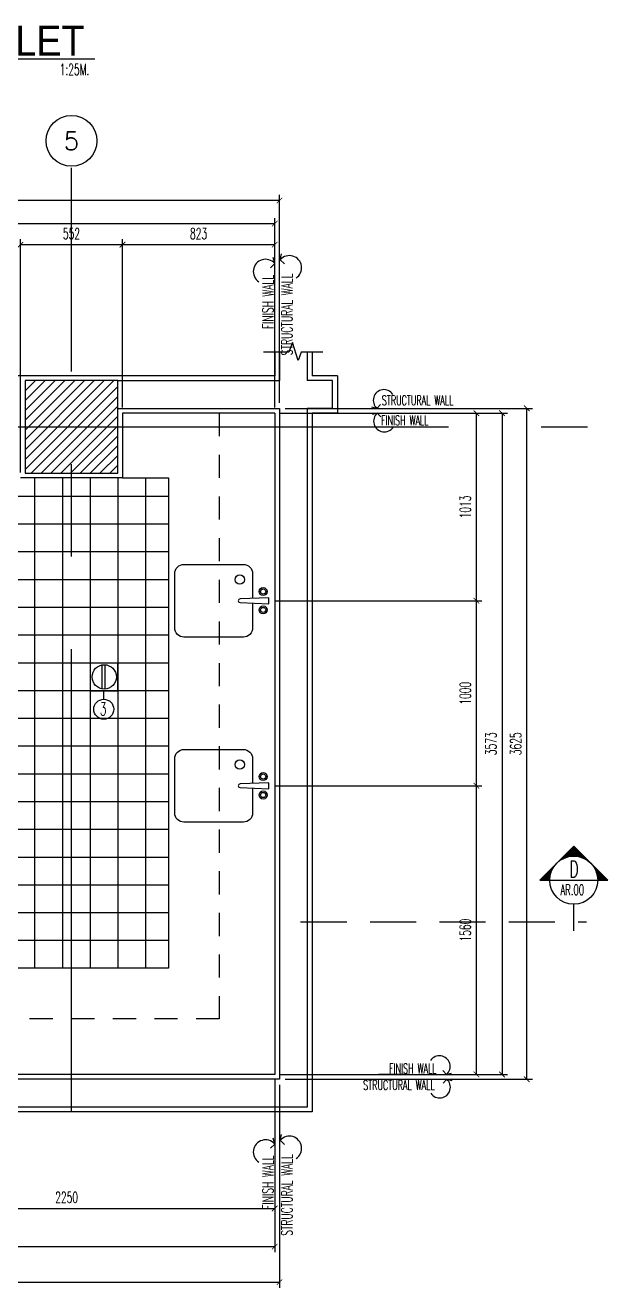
# Model space of a CAD drawing. Extents: x 417682.6 to 417711.5, y 43441 to 43460.9.
# Drawn here: x 417688.02 to 417691.17, y 43447.17 to 43453.99 of the extents above; entities that cross this region are included whole.
import ezdxf
from ezdxf.enums import TextEntityAlignment as Align

# ---------------------------------------------------------------- set-up
doc = ezdxf.new("R2010")
doc.units = 0
doc.header["$MEASUREMENT"] = 0
doc.header["$PDMODE"] = 3
doc.header["$PDSIZE"] = 0.1
for name, pattern in [('CENTERX2', [4, 2.5, -0.5, 0.5, -0.5]), ('HIDDEN', [0.375, 0.25, -0.125]), ('HIDDEN2', [0.1875, 0.125, -0.0625])]:
    doc.linetypes.add(name, pattern=pattern)
doc.layers.get('0').update_dxf_attribs({"linetype": 'CONTINUOUS'})
doc.layers.get('DEFPOINTS').update_dxf_attribs({"linetype": 'CONTINUOUS'})
for name, color, linetype in [('2', 2, 'CONTINUOUS'), ('AX', 6, 'CONTINUOUS'), ('AX-CR', 2, 'CONTINUOUS'), ('AX-TXT', 4, 'CONTINUOUS'), ('AXES', 11, 'CENTERX2'), ('Axisname', 6, 'CONTINUOUS'), ('COL', 2, 'CONTINUOUS'), ('DIM', 4, 'CONTINUOUS'), ('DIM-NEW', 4, 'CONTINUOUS'), ('DIM-OUT', 4, 'CONTINUOUS'), ('Dimout', 4, 'CONTINUOUS'), ('DW', 7, 'CONTINUOUS'), ('ELE', 3, 'CONTINUOUS'), ('ELEV-MARK', 6, 'CONTINUOUS'), ('FIX', 3, 'CONTINUOUS'), ('HAT', 8, 'CONTINUOUS'), ('ME-FIX', 3, 'CONTINUOUS'), ('Plaster', 7, 'CONTINUOUS'), ('Tile', 5, 'CONTINUOUS'), ('TXT', 2, 'CONTINUOUS'), ('TXT1', 2, 'CONTINUOUS'), ('WALL', 6, 'CONTINUOUS')]:
    doc.layers.add(name, color=color, linetype=linetype)
doc.styles.add('ROMANS', font='ROMANS.shx', dxfattribs={"width": 0.6})
doc.styles.add('TTXT', font='swisse.ttf', dxfattribs={"width": 0.6})
doc.dimstyles.new('R50', dxfattribs={"dimscale": 0, "dimtxt": 0.06, "dimasz": 0.03, "dimexe": 0.03, "dimexo": 0.03, "dimgap": 0.03, "dimtad": 1, "dimdec": 0, "dimlfac": 1000, "dimzin": 13, "dimdsep": 46, "dimtxsty": 'ROMANS', "dimblk": 'ARCHTICK', "dimcen": 0.09, "dimclrd": 4, "dimclre": 4, "dimclrt": 2, "dimadec": 0, "dimazin": 0, "dimtfac": 1, "dimtdec": 0, "dimtofl": 0, "dimtmove": 2, "dimatfit": 3, "dimldrblk": 'CLOSEDBLANK', "dimfxl": 0, "dimtolj": 1, "dimtzin": 0, "dimarcsym": 0})

# ---------------------------------------------------------------- blocks, each defined once
blk = doc.blocks.new('*X10')
at = {"color": 0}
for p, q in [((38539.2, 32281.3), (39018.9, 32761)), ((38539.2, 32334.4), (38965.9, 32761)), ((38539.2, 32387.4), (38912.8, 32761)), ((38539.2, 32440.4), (38859.8, 32761)), ((38539.2, 32493.5), (38806.8, 32761)), ((38539.2, 32546.5), (38753.7, 32761)), ((38539.2, 32599.5), (38700.7, 32761)), ((38539.2, 32652.6), (38647.7, 32761)), ((38539.2, 32705.6), (38594.6, 32761)), ((38539.2, 32758.6), (38541.6, 32761)), ((38571.9, 32261), (39039.2, 32728.3)), ((38625, 32261), (39039.2, 32675.3)), ((38678, 32261), (39039.2, 32622.2)), ((38731, 32261), (39039.2, 32569.2)), ((38784.1, 32261), (39039.2, 32516.2)), ((38837.1, 32261), (39039.2, 32463.1)), ((38890.1, 32261), (39039.2, 32410.1)), ((38943.2, 32261), (39039.2, 32357.1)), ((38996.2, 32261), (39039.2, 32304))]:
    blk.add_line(p, q, dxfattribs=at)
blk = doc.blocks.new('COL50')
at = {"layer": 'COL'}
blk.add_lwpolyline([(-250, 250), (-250, -250), (250, -250), (250, 250)], close=True, dxfattribs=at)
blk = doc.blocks.new('AXU')
at = {"layer": 'AX-CR'}
blk.add_circle((0, 350), 350, dxfattribs=at)
at = {"layer": 'AX-TXT', "style": 'ROMANS'}
blk.add_attdef('AX', text='', height=250, dxfattribs=at).set_placement((0, 350), align=Align.MIDDLE)
blk = doc.blocks.new('_ARCHTICK')
at = {"color": 0, "linetype": 'ByBlock', "const_width": 0.15}
blk.add_lwpolyline([(-0.5, -0.5), (0.5, 0.5)], dxfattribs=at)
blk = doc.blocks.new('*D87')
at = {"layer": '2', "color": 4, "lineweight": -2}
for p, q in [((417687.1144, 43448.3248), (417687.1144, 43447.569)), ((417689.3645, 43448.2933), (417689.3645, 43447.569)), ((417687.1144, 43447.599), (417689.3645, 43447.599))]:
    blk.add_line(p, q, dxfattribs=at)
at = {"layer": 'DEFPOINTS', "color": 0}
for p in [(417687.1144, 43448.3548), (417689.3645, 43448.3233), (417689.3645, 43447.599)]:
    blk.add_point(p, dxfattribs=at)
at = {"layer": '2', "color": 4, "lineweight": -2, "xscale": 0.03, "yscale": 0.03, "zscale": 0.03, "rotation": 180}
blk.add_blockref('_ARCHTICK', (417687.1144, 43447.599), dxfattribs=at)
at = {"layer": '2', "color": 4, "lineweight": -2, "xscale": 0.03, "yscale": 0.03, "zscale": 0.03}
blk.add_blockref('_ARCHTICK', (417689.3645, 43447.599), dxfattribs=at)
at = {"layer": '2', "color": 2, "insert": (417688.2394, 43447.659), "char_height": 0.06, "attachment_point": 5, "style": 'ROMANS'}
blk.add_mtext('\\A1;2250', dxfattribs=at)
blk = doc.blocks.new('_ClosedBlank')
at = {"color": 0, "linetype": 'ByBlock', "lineweight": -2}
for p, q in [((-1, 0.17), (0, 0)), ((-1, 0.17), (-1, -0.17)), ((0, 0), (-1, -0.17))]:
    blk.add_line(p, q, dxfattribs=at)
blk = doc.blocks.new('*D86')
at = {"layer": '2', "color": 4, "lineweight": -2}
for p, q in [((417685.3665, 43448.2933), (417685.3665, 43447.363)), ((417689.3645, 43448.2933), (417689.3645, 43447.363)), ((417685.3665, 43447.393), (417689.3645, 43447.393))]:
    blk.add_line(p, q, dxfattribs=at)
at = {"layer": 'DEFPOINTS', "color": 0}
for p in [(417685.3665, 43448.3233), (417689.3645, 43448.3233), (417689.3645, 43447.393)]:
    blk.add_point(p, dxfattribs=at)
at = {"layer": '2', "color": 4, "lineweight": -2, "xscale": 0.03, "yscale": 0.03, "zscale": 0.03, "rotation": 180}
blk.add_blockref('_ARCHTICK', (417685.3665, 43447.393), dxfattribs=at)
at = {"layer": '2', "color": 4, "lineweight": -2, "xscale": 0.03, "yscale": 0.03, "zscale": 0.03}
blk.add_blockref('_ARCHTICK', (417689.3645, 43447.393), dxfattribs=at)
at = {"layer": '2', "color": 2, "insert": (417687.3655, 43447.453), "char_height": 0.06, "attachment_point": 5, "style": 'ROMANS'}
blk.add_mtext('\\A1;3998', dxfattribs=at)
blk = doc.blocks.new('*D85')
at = {"layer": '2', "color": 4, "lineweight": -2}
for p, q in [((417685.3405, 43448.2673), (417685.3405, 43447.1707)), ((417689.3905, 43448.2673), (417689.3905, 43447.1707)), ((417685.3405, 43447.2007), (417689.3905, 43447.2007))]:
    blk.add_line(p, q, dxfattribs=at)
at = {"layer": 'DEFPOINTS', "color": 0}
for p in [(417685.3405, 43448.2973), (417689.3905, 43448.2973), (417689.3905, 43447.2007)]:
    blk.add_point(p, dxfattribs=at)
at = {"layer": '2', "color": 4, "lineweight": -2, "xscale": 0.03, "yscale": 0.03, "zscale": 0.03, "rotation": 180}
blk.add_blockref('_ARCHTICK', (417685.3405, 43447.2007), dxfattribs=at)
at = {"layer": '2', "color": 4, "lineweight": -2, "xscale": 0.03, "yscale": 0.03, "zscale": 0.03}
blk.add_blockref('_ARCHTICK', (417689.3905, 43447.2007), dxfattribs=at)
at = {"layer": '2', "color": 2, "insert": (417687.3655, 43447.2607), "char_height": 0.06, "attachment_point": 5, "style": 'ROMANS'}
blk.add_mtext('\\A1;4050', dxfattribs=at)
blk = doc.blocks.new('*D84')
at = {"layer": '2', "color": 4, "lineweight": -2}
for p, q in [((417689.3631, 43449.8829), (417690.4851, 43449.8829)), ((417690.4551, 43448.3233), (417690.4551, 43449.8829)), ((417689.3945, 43448.3233), (417690.4851, 43448.3233))]:
    blk.add_line(p, q, dxfattribs=at)
at = {"layer": 'DEFPOINTS', "color": 0}
for p in [(417689.3331, 43449.8829), (417690.4551, 43449.8829), (417689.3645, 43448.3233)]:
    blk.add_point(p, dxfattribs=at)
at = {"layer": '2', "color": 4, "lineweight": -2, "xscale": 0.03, "yscale": 0.03, "zscale": 0.03}
for p, rotation in [((417690.4551, 43449.8829), 90), ((417690.4551, 43448.3233), 270)]:
    blk.add_blockref('_ARCHTICK', p, dxfattribs=dict(at, rotation=rotation))
at = {"layer": '2', "color": 2, "insert": (417690.3951, 43449.1031), "char_height": 0.06, "attachment_point": 5, "rotation": 90, "style": 'ROMANS'}
blk.add_mtext('\\A1;1560', dxfattribs=at)
blk = doc.blocks.new('*D83')
at = {"layer": '2', "color": 4, "lineweight": -2}
for p, q in [((417689.3631, 43450.8829), (417690.4851, 43450.8829)), ((417690.4551, 43449.8829), (417690.4551, 43450.8829)), ((417689.3631, 43449.8829), (417690.4851, 43449.8829))]:
    blk.add_line(p, q, dxfattribs=at)
at = {"layer": 'DEFPOINTS', "color": 0}
for p in [(417689.3331, 43450.8829), (417690.4551, 43450.8829), (417689.3331, 43449.8829)]:
    blk.add_point(p, dxfattribs=at)
at = {"layer": '2', "color": 4, "lineweight": -2, "xscale": 0.03, "yscale": 0.03, "zscale": 0.03}
for p, rotation in [((417690.4551, 43450.8829), 90), ((417690.4551, 43449.8829), 270)]:
    blk.add_blockref('_ARCHTICK', p, dxfattribs=dict(at, rotation=rotation))
at = {"layer": '2', "color": 2, "insert": (417690.3951, 43450.3829), "char_height": 0.06, "attachment_point": 5, "rotation": 90, "style": 'ROMANS'}
blk.add_mtext('\\A1;1000', dxfattribs=at)
blk = doc.blocks.new('*D82')
at = {"layer": '2', "color": 4, "lineweight": -2}
for p, q in [((417689.3945, 43451.8963), (417690.4851, 43451.8963)), ((417690.4551, 43450.8829), (417690.4551, 43451.8963)), ((417689.3631, 43450.8829), (417690.4851, 43450.8829))]:
    blk.add_line(p, q, dxfattribs=at)
at = {"layer": 'DEFPOINTS', "color": 0}
for p in [(417689.3645, 43451.8963), (417690.4551, 43451.8963), (417689.3331, 43450.8829)]:
    blk.add_point(p, dxfattribs=at)
at = {"layer": '2', "color": 4, "lineweight": -2, "xscale": 0.03, "yscale": 0.03, "zscale": 0.03}
for p, rotation in [((417690.4551, 43451.8963), 90), ((417690.4551, 43450.8829), 270)]:
    blk.add_blockref('_ARCHTICK', p, dxfattribs=dict(at, rotation=rotation))
at = {"layer": '2', "color": 2, "insert": (417690.3951, 43451.3896), "char_height": 0.06, "attachment_point": 5, "rotation": 90, "style": 'ROMANS'}
blk.add_mtext('\\A1;1013', dxfattribs=at)
blk = doc.blocks.new('*D81')
at = {"layer": '2', "color": 4, "lineweight": -2}
for p, q in [((417689.3945, 43451.8963), (417690.6236, 43451.8963)), ((417690.5936, 43451.8963), (417690.5936, 43448.3233)), ((417689.3945, 43448.3233), (417690.6236, 43448.3233))]:
    blk.add_line(p, q, dxfattribs=at)
at = {"layer": 'DEFPOINTS', "color": 0}
for p in [(417689.3645, 43451.8963), (417689.3645, 43448.3233), (417690.5936, 43448.3233)]:
    blk.add_point(p, dxfattribs=at)
at = {"layer": '2', "color": 4, "lineweight": -2, "xscale": 0.03, "yscale": 0.03, "zscale": 0.03}
for p, rotation in [((417690.5936, 43451.8963), 90), ((417690.5936, 43448.3233), 270)]:
    blk.add_blockref('_ARCHTICK', p, dxfattribs=dict(at, rotation=rotation))
at = {"layer": '2', "color": 2, "insert": (417690.5336, 43450.1098), "char_height": 0.06, "attachment_point": 5, "rotation": 90, "style": 'ROMANS'}
blk.add_mtext('\\A1;3573', dxfattribs=at)
blk = doc.blocks.new('*D80')
at = {"layer": '2', "color": 4, "lineweight": -2}
for p, q in [((417689.4205, 43451.9223), (417690.7577, 43451.9223)), ((417690.7277, 43448.2973), (417690.7277, 43451.9223)), ((417689.4205, 43448.2973), (417690.7577, 43448.2973))]:
    blk.add_line(p, q, dxfattribs=at)
at = {"layer": 'DEFPOINTS', "color": 0}
for p in [(417689.3905, 43451.9223), (417690.7277, 43451.9223), (417689.3905, 43448.2973)]:
    blk.add_point(p, dxfattribs=at)
at = {"layer": '2', "color": 4, "lineweight": -2, "xscale": 0.03, "yscale": 0.03, "zscale": 0.03}
for p, rotation in [((417690.7277, 43451.9223), 90), ((417690.7277, 43448.2973), 270)]:
    blk.add_blockref('_ARCHTICK', p, dxfattribs=dict(at, rotation=rotation))
at = {"layer": '2', "color": 2, "insert": (417690.6677, 43450.1098), "char_height": 0.06, "attachment_point": 5, "rotation": 90, "style": 'ROMANS'}
blk.add_mtext('\\A1;3625', dxfattribs=at)
blk = doc.blocks.new('*D79')
at = {"layer": '2', "color": 4, "lineweight": -2}
for p, q in [((417688.5415, 43451.9263), (417688.5415, 43452.8366)), ((417689.3645, 43452.8066), (417688.5415, 43452.8066)), ((417689.3645, 43451.9263), (417689.3645, 43452.8366))]:
    blk.add_line(p, q, dxfattribs=at)
at = {"layer": 'DEFPOINTS', "color": 0}
for p in [(417688.5415, 43452.8066), (417688.5415, 43451.8963), (417689.3645, 43451.8963)]:
    blk.add_point(p, dxfattribs=at)
at = {"layer": '2', "color": 4, "lineweight": -2, "xscale": 0.03, "yscale": 0.03, "zscale": 0.03, "rotation": 180}
blk.add_blockref('_ARCHTICK', (417688.5415, 43452.8066), dxfattribs=at)
at = {"layer": '2', "color": 4, "lineweight": -2, "xscale": 0.03, "yscale": 0.03, "zscale": 0.03}
blk.add_blockref('_ARCHTICK', (417689.3645, 43452.8066), dxfattribs=at)
at = {"layer": '2', "color": 2, "insert": (417688.953, 43452.8666), "char_height": 0.06, "attachment_point": 5, "style": 'ROMANS'}
blk.add_mtext('\\A1;823', dxfattribs=at)
blk = doc.blocks.new('*D78')
at = {"layer": '2', "color": 4, "lineweight": -2}
for p, q in [((417687.9895, 43451.5763), (417687.9895, 43452.8366)), ((417688.5415, 43452.8066), (417687.9895, 43452.8066)), ((417688.5415, 43451.9263), (417688.5415, 43452.8366))]:
    blk.add_line(p, q, dxfattribs=at)
at = {"layer": 'DEFPOINTS', "color": 0}
for p in [(417687.9895, 43452.8066), (417688.5415, 43451.8963), (417687.9895, 43451.5463)]:
    blk.add_point(p, dxfattribs=at)
at = {"layer": '2', "color": 4, "lineweight": -2, "xscale": 0.03, "yscale": 0.03, "zscale": 0.03, "rotation": 180}
blk.add_blockref('_ARCHTICK', (417687.9895, 43452.8066), dxfattribs=at)
at = {"layer": '2', "color": 4, "lineweight": -2, "xscale": 0.03, "yscale": 0.03, "zscale": 0.03}
blk.add_blockref('_ARCHTICK', (417688.5415, 43452.8066), dxfattribs=at)
at = {"layer": '2', "color": 2, "insert": (417688.2655, 43452.8666), "char_height": 0.06, "attachment_point": 5, "style": 'ROMANS'}
blk.add_mtext('\\A1;552', dxfattribs=at)
blk = doc.blocks.new('*D76')
at = {"layer": '2', "color": 4, "lineweight": -2}
for p, q in [((417685.3665, 43451.9263), (417685.3665, 43452.9507)), ((417689.3645, 43451.9263), (417689.3645, 43452.9507)), ((417685.3665, 43452.9207), (417689.3645, 43452.9207))]:
    blk.add_line(p, q, dxfattribs=at)
at = {"layer": 'DEFPOINTS', "color": 0}
for p in [(417689.3645, 43452.9207), (417685.3665, 43451.8963), (417689.3645, 43451.8963)]:
    blk.add_point(p, dxfattribs=at)
at = {"layer": '2', "color": 4, "lineweight": -2, "xscale": 0.03, "yscale": 0.03, "zscale": 0.03, "rotation": 180}
blk.add_blockref('_ARCHTICK', (417685.3665, 43452.9207), dxfattribs=at)
at = {"layer": '2', "color": 4, "lineweight": -2, "xscale": 0.03, "yscale": 0.03, "zscale": 0.03}
blk.add_blockref('_ARCHTICK', (417689.3645, 43452.9207), dxfattribs=at)
at = {"layer": '2', "color": 2, "insert": (417687.3655, 43452.9807), "char_height": 0.06, "attachment_point": 5, "style": 'ROMANS'}
blk.add_mtext('\\A1;3998', dxfattribs=at)
blk = doc.blocks.new('*D75')
at = {"layer": '2', "color": 4, "lineweight": -2}
for p, q in [((417685.3405, 43451.9523), (417685.3405, 43453.0755)), ((417689.3905, 43453.0455), (417685.3405, 43453.0455)), ((417689.3905, 43451.9523), (417689.3905, 43453.0755))]:
    blk.add_line(p, q, dxfattribs=at)
at = {"layer": 'DEFPOINTS', "color": 0}
for p in [(417685.3405, 43453.0455), (417685.3405, 43451.9223), (417689.3905, 43451.9223)]:
    blk.add_point(p, dxfattribs=at)
at = {"layer": '2', "color": 4, "lineweight": -2, "xscale": 0.03, "yscale": 0.03, "zscale": 0.03, "rotation": 180}
blk.add_blockref('_ARCHTICK', (417685.3405, 43453.0455), dxfattribs=at)
at = {"layer": '2', "color": 4, "lineweight": -2, "xscale": 0.03, "yscale": 0.03, "zscale": 0.03}
blk.add_blockref('_ARCHTICK', (417689.3905, 43453.0455), dxfattribs=at)
at = {"layer": '2', "color": 2, "insert": (417687.3655, 43453.1055), "char_height": 0.06, "attachment_point": 5, "style": 'ROMANS'}
blk.add_mtext('\\A1;4050', dxfattribs=at)
blk = doc.blocks.new('STTRUC.WALL')
at = {"layer": 'DIM'}
blk.add_arc((-0.0435, -0.0496), 0.066, 213.1771, 48.77928, dxfattribs=at)
at = {"layer": 'WALL'}
for q in [(-0.0228, -0.0234), (0.0318, -0.0075)]:
    blk.add_line((0, 0), q, dxfattribs=at)
at = {"layer": 'TXT', "style": 'ROMANS', "width": 0.6}
blk.add_text('STRUCTURAL WALL', height=0.06, dxfattribs=at).set_placement((-0.516, -0.066))
blk = doc.blocks.new('FINISH.WALL')
at = {"layer": 'DIM'}
blk.add_arc((-0.0435, 0.0496), 0.066, 311.22072, 146.8229, dxfattribs=at)
at = {"layer": 'WALL'}
for q in [(-0.0228, 0.0234), (0.0318, 0.0075)]:
    blk.add_line((0, 0), q, dxfattribs=at)
at = {"layer": 'TXT', "style": 'ROMANS', "width": 0.6}
blk.add_text('FINISH WALL', height=0.06, dxfattribs=at).set_placement((-0.3548, 0.0066))
blk = doc.blocks.new('STRUC.W')
at = {"layer": 'DIM'}
blk.add_arc((0.0435, 0.0496), 0.066, 33.1771, 228.77928, dxfattribs=at)
at = {"layer": 'WALL'}
for q in [(-0.0318, 0.0075), (0.0228, 0.0234)]:
    blk.add_line((0, 0), q, dxfattribs=at)
at = {"layer": 'TXT', "style": 'ROMANS', "width": 0.6}
blk.add_text('STRUCTURAL WALL', height=0.06, dxfattribs=at).set_placement((0.0308, 0.0198))
blk = doc.blocks.new('FINISH.W')
at = {"layer": 'DIM'}
blk.add_arc((0.0435, -0.0496), 0.066, 131.22072, 326.8229, dxfattribs=at)
at = {"layer": 'WALL'}
for q in [(-0.0318, -0.0075), (0.0228, -0.0234)]:
    blk.add_line((0, 0), q, dxfattribs=at)
at = {"layer": 'TXT', "style": 'ROMANS', "width": 0.6}
blk.add_text('FINISH WALL', height=0.06, dxfattribs=at).set_placement((0.0232, -0.0748))
blk = doc.blocks.new('*X19')
at = {"color": 0}
for p, q in [((14608, 7877), (14819, 8088)), ((14625, 7890), (14821, 8086)), ((14637, 7899), (14823, 8084)), ((14647, 7905), (14825, 8082)), ((14656, 7910), (14826, 8081)), ((14664, 7915), (14828, 8079)), ((14671, 7919), (14830, 8077)), ((14678, 7922), (14832, 8075)), ((14685, 7925), (14833, 8073)), ((14691, 7928), (14835, 8072)), ((14697, 7930), (14837, 8070)), ((14703, 7933), (14839, 8068)), ((14709, 7935), (14841, 8066)), ((14714, 7937), (14842, 8065)), ((14719, 7938), (14844, 8063)), ((14725, 7940), (14846, 8061)), ((14730, 7941), (14848, 8059)), ((14734, 7943), (14849, 8058)), ((14739, 7944), (14851, 8056)), ((14744, 7945), (14853, 8054)), ((14749, 7946), (14855, 8052)), ((14753, 7947), (14856, 8051)), ((14757, 7948), (14858, 8049)), ((14762, 7949), (14860, 8047)), ((14766, 7950), (14862, 8045)), ((14770, 7950), (14863, 8043)), ((14774, 7951), (14865, 8042)), ((14778, 7951), (14867, 8040)), ((14782, 7952), (14869, 8038)), ((14786, 7952), (14871, 8036)), ((14790, 7953), (14872, 8035)), ((14794, 7953), (14874, 8033)), ((14798, 7953), (14876, 8031)), ((14802, 7953), (14878, 8029)), ((14805, 7954), (14879, 8028)), ((14809, 7954), (14881, 8026)), ((14813, 7954), (14883, 8024)), ((14816, 7954), (14885, 8022)), ((14820, 7954), (14886, 8020)), ((14823, 7954), (14888, 8019)), ((14827, 7954), (14890, 8017)), ((14830, 7954), (14892, 8015)), ((14834, 7953), (14894, 8013)), ((14837, 7953), (14895, 8012)), ((14840, 7953), (14897, 8010)), ((14844, 7953), (14899, 8008)), ((14847, 7953), (14901, 8006)), ((14850, 7952), (14902, 8005)), ((14853, 7952), (14904, 8003)), ((14856, 7952), (14906, 8001)), ((14860, 7951), (14908, 7999)), ((14863, 7951), (14909, 7997)), ((14866, 7950), (14911, 7996)), ((14869, 7950), (14913, 7994)), ((14872, 7949), (14915, 7992)), ((14875, 7949), (14917, 7990)), ((14878, 7948), (14918, 7989)), ((14881, 7948), (14920, 7987)), ((14884, 7947), (14922, 7985)), ((14887, 7947), (14924, 7983)), ((14890, 7946), (14925, 7982)), ((14893, 7945), (14927, 7980)), ((14895, 7945), (14929, 7978)), ((14898, 7944), (14931, 7976)), ((14901, 7943), (14932, 7974)), ((14904, 7942), (14934, 7973)), ((14907, 7942), (14936, 7971)), ((14909, 7941), (14938, 7969)), ((14912, 7940), (14939, 7967)), ((14915, 7939), (14941, 7966)), ((14917, 7938), (14943, 7964)), ((14920, 7937), (14945, 7962)), ((14923, 7937), (14947, 7960)), ((14925, 7936), (14948, 7959)), ((14928, 7935), (14950, 7957)), ((14931, 7934), (14952, 7955)), ((14933, 7933), (14954, 7953)), ((14936, 7932), (14955, 7952)), ((14938, 7931), (14957, 7950)), ((14941, 7930), (14959, 7948)), ((14943, 7929), (14961, 7946)), ((14946, 7928), (14962, 7944)), ((14948, 7927), (14964, 7943)), ((14951, 7926), (14966, 7941)), ((14953, 7925), (14968, 7939)), ((14956, 7923), (14970, 7937)), ((14958, 7922), (14971, 7936)), ((14960, 7921), (14973, 7934)), ((14963, 7920), (14975, 7932)), ((14965, 7919), (14977, 7930)), ((14967, 7918), (14978, 7929)), ((14970, 7916), (14980, 7927)), ((14972, 7915), (14982, 7925)), ((14974, 7914), (14984, 7923)), ((14977, 7913), (14985, 7921)), ((14979, 7911), (14987, 7920)), ((14981, 7910), (14989, 7918)), ((14983, 7909), (14991, 7916)), ((14986, 7908), (14993, 7914)), ((14988, 7906), (14994, 7913)), ((14990, 7905), (14996, 7911)), ((14992, 7903), (14998, 7909)), ((14994, 7902), (15000, 7907)), ((14997, 7901), (15001, 7906)), ((14999, 7899), (15003, 7904)), ((15001, 7898), (15005, 7902)), ((15003, 7896), (15007, 7900)), ((15005, 7895), (15008, 7898)), ((15007, 7894), (15010, 7897)), ((15009, 7892), (15012, 7895)), ((15011, 7891), (15014, 7893)), ((15013, 7889), (15016, 7891)), ((15015, 7888), (15017, 7890)), ((15017, 7886), (15019, 7888)), ((15019, 7884), (15021, 7886)), ((15021, 7883), (15023, 7884)), ((15023, 7881), (15024, 7883)), ((15025, 7880), (15026, 7881)), ((15027, 7878), (15028, 7879)), ((15029, 7877), (15030, 7877)), ((15031, 7875), (15031, 7875)), ((15033, 7873), (15033, 7874)), ((15035, 7872), (15035, 7872)), ((15036, 7870), (15037, 7870)), ((15038, 7868), (15038, 7868)), ((15040, 7867), (15040, 7867)), ((15042, 7865), (15042, 7865)), ((15044, 7863), (15044, 7863)), ((15046, 7861), (15046, 7861)), ((15047, 7860), (15047, 7860)), ((15051, 7856), (15051, 7856)), ((15053, 7854), (15053, 7854)), ((15054, 7852), (15054, 7853)), ((15056, 7851), (15056, 7851)), ((15058, 7849), (15058, 7849)), ((15059, 7847), (15060, 7847)), ((15061, 7845), (15061, 7845)), ((14360, 7629), (14571, 7839)), ((14364, 7629), (14557, 7822)), ((14368, 7629), (14549, 7810)), ((14371, 7629), (14542, 7800)), ((14375, 7629), (14537, 7791)), ((14378, 7629), (14533, 7783)), ((14382, 7629), (14529, 7776)), ((14385, 7629), (14525, 7769)), ((14389, 7629), (14522, 7762)), ((14392, 7629), (14519, 7756)), ((14396, 7629), (14517, 7750)), ((14399, 7629), (14515, 7744)), ((14403, 7629), (14513, 7739)), ((14406, 7629), (14511, 7733)), ((14410, 7629), (14509, 7728)), ((14413, 7629), (14507, 7723)), ((14417, 7629), (14506, 7718)), ((14421, 7629), (14505, 7713)), ((14424, 7629), (14503, 7708)), ((14428, 7629), (14502, 7703)), ((14431, 7629), (14501, 7699)), ((14435, 7629), (14500, 7694)), ((14438, 7629), (14499, 7690)), ((14442, 7629), (14499, 7686)), ((14445, 7629), (14498, 7681)), ((14449, 7629), (14497, 7677)), ((15063, 7843), (15063, 7844)), ((15064, 7841), (15065, 7842)), ((15066, 7839), (15067, 7840)), ((15068, 7837), (15069, 7838)), ((15069, 7836), (15070, 7837)), ((15071, 7834), (15072, 7835)), ((15072, 7832), (15074, 7833)), ((15074, 7830), (15076, 7831)), ((15076, 7828), (15077, 7830)), ((15077, 7826), (15079, 7828)), ((15079, 7824), (15081, 7826)), ((15080, 7822), (15083, 7824)), ((15082, 7820), (15084, 7822)), ((15083, 7818), (15086, 7821)), ((15085, 7815), (15088, 7819)), ((15086, 7813), (15090, 7817)), ((15087, 7811), (15092, 7815)), ((15089, 7809), (15093, 7814)), ((15090, 7807), (15095, 7812)), ((15092, 7805), (15097, 7810)), ((15093, 7803), (15099, 7808)), ((15094, 7801), (15100, 7807)), ((15096, 7798), (15102, 7805)), ((15097, 7796), (15104, 7803)), ((15098, 7794), (15106, 7801)), ((15100, 7792), (15107, 7799)), ((15101, 7790), (15109, 7798)), ((15102, 7787), (15111, 7796)), ((15104, 7785), (15113, 7794)), ((15105, 7783), (15115, 7792)), ((15106, 7780), (15116, 7791)), ((15107, 7778), (15118, 7789)), ((15108, 7776), (15120, 7787)), ((15110, 7773), (15122, 7785)), ((15111, 7771), (15123, 7784)), ((15112, 7769), (15125, 7782)), ((15113, 7766), (15127, 7780)), ((15114, 7764), (15129, 7778)), ((15115, 7761), (15130, 7777)), ((15116, 7759), (15132, 7775)), ((15117, 7756), (15134, 7773)), ((15118, 7754), (15136, 7771)), ((15119, 7751), (15137, 7769)), ((15121, 7749), (15139, 7768)), ((15122, 7746), (15141, 7766)), ((15122, 7744), (15143, 7764)), ((15123, 7741), (15145, 7762)), ((15124, 7739), (15146, 7761)), ((15125, 7736), (15148, 7759)), ((15126, 7733), (15150, 7757)), ((15127, 7731), (15152, 7755)), ((15128, 7728), (15153, 7754)), ((15129, 7725), (15155, 7752)), ((15130, 7723), (15157, 7750)), ((15130, 7720), (15159, 7748)), ((15131, 7717), (15160, 7746)), ((15132, 7714), (15162, 7745)), ((15133, 7712), (15164, 7743)), ((15133, 7709), (15166, 7741)), ((15134, 7706), (15168, 7739)), ((15135, 7703), (15169, 7738)), ((15136, 7700), (15171, 7736)), ((15136, 7697), (15173, 7734)), ((15137, 7695), (15175, 7732)), ((15137, 7692), (15176, 7731)), ((15138, 7689), (15178, 7729)), ((15139, 7686), (15180, 7727)), ((15139, 7683), (15182, 7725)), ((15140, 7680), (15183, 7723)), ((15140, 7676), (15185, 7722)), ((15140, 7673), (15187, 7720)), ((15141, 7670), (15189, 7718)), ((15141, 7667), (15191, 7716)), ((15142, 7664), (15192, 7715)), ((15142, 7661), (15194, 7713)), ((15142, 7658), (15196, 7711)), ((15143, 7654), (15198, 7709)), ((15143, 7651), (15199, 7708)), ((15143, 7648), (15201, 7706)), ((15143, 7644), (15203, 7704)), ((15143, 7641), (15205, 7702)), ((15143, 7637), (15206, 7700)), ((15143, 7634), (15208, 7699)), ((15144, 7631), (15210, 7697)), ((15145, 7629), (15212, 7695)), ((15149, 7629), (15214, 7693)), ((15152, 7629), (15215, 7692)), ((15156, 7629), (15217, 7690)), ((15159, 7629), (15219, 7688)), ((15163, 7629), (15221, 7686)), ((15167, 7629), (15222, 7685)), ((15170, 7629), (15224, 7683)), ((15174, 7629), (15226, 7681)), ((15177, 7629), (15228, 7679)), ((15181, 7629), (15229, 7678)), ((15184, 7629), (15231, 7676)), ((14452, 7629), (14497, 7673)), ((14456, 7629), (14496, 7669)), ((14459, 7629), (14496, 7665)), ((14463, 7629), (14495, 7661)), ((14466, 7629), (14495, 7657)), ((14470, 7629), (14494, 7653)), ((14474, 7629), (14494, 7649)), ((14477, 7629), (14494, 7646)), ((14481, 7629), (14494, 7642)), ((14484, 7629), (14494, 7638)), ((14488, 7629), (14494, 7635)), ((14491, 7629), (14494, 7631)), ((15188, 7629), (15233, 7674)), ((15191, 7629), (15235, 7672)), ((15195, 7629), (15236, 7670)), ((15198, 7629), (15238, 7669)), ((15202, 7629), (15240, 7667)), ((15205, 7629), (15242, 7665)), ((15209, 7629), (15244, 7663)), ((15212, 7629), (15245, 7662)), ((15216, 7629), (15247, 7660)), ((15220, 7629), (15249, 7658)), ((15223, 7629), (15251, 7656)), ((15227, 7629), (15252, 7655)), ((15230, 7629), (15254, 7653)), ((15234, 7629), (15256, 7651)), ((15237, 7629), (15258, 7649)), ((15241, 7629), (15259, 7647)), ((15244, 7629), (15261, 7646)), ((15248, 7629), (15263, 7644)), ((15251, 7629), (15265, 7642)), ((15255, 7629), (15267, 7640)), ((15258, 7629), (15268, 7639)), ((15262, 7629), (15270, 7637)), ((15266, 7629), (15272, 7635)), ((15269, 7629), (15274, 7633)), ((15273, 7629), (15275, 7632)), ((15276, 7629), (15277, 7630))]:
    blk.add_line(p, q, dxfattribs=at)
blk = doc.blocks.new('A$C67076F16')
at = {"layer": 'DIM-NEW'}
for p, q in [((0.0127, 0.0913), (0.1876, 0.0913)), ((0.0138, 0.1136), (0.1863, 0.1136))]:
    blk.add_line(p, q, dxfattribs=at)
at = {"layer": 'DW'}
blk.add_lwpolyline([(0, 0.2), (0, 0), (0.2, 0), (0.2, 0.2)], close=True, dxfattribs=at)
at = {"layer": 'FIX', "color": 2}
blk.add_circle((0.1, 0.0983), 0.0876, dxfattribs=at)

msp = doc.modelspace()

# ---------------------------------------------------------------- linework, layer by layer
at = {"layer": '2'}
msp.add_lwpolyline([(417689.6248, 43452.2255), (417689.5082, 43452.2255), (417689.4922, 43452.1815), (417689.4602, 43452.2775), (417689.4402, 43452.2255), (417689.3033, 43452.2255)], dxfattribs=at)
at = {"layer": 'AXES'}
for p, q in [((417688.2655, 43448.1213), (417688.2655, 43453.2218)), ((417683.8051, 43451.8223), (417691.0554, 43451.8223))]:
    msp.add_line(p, q, dxfattribs=at)
at = {"layer": 'Axisname'}
msp.add_line((417686.5939, 43453.81), (417688.3917, 43453.81), dxfattribs=at)
at = {"layer": 'DIM-OUT', "color": 7, "linetype": 'HIDDEN2'}
for p, q in [((417689.0645, 43451.8963), (417689.0645, 43448.6233)), ((417689.0645, 43448.6233), (417685.3665, 43448.6233))]:
    msp.add_line(p, q, dxfattribs=at)
at = {"layer": 'ELE'}
msp.add_line((417688.4402, 43450.3505), (417688.4402, 43450.3985), dxfattribs=at)
at = {"layer": 'ELEV-MARK', "color": 6}
for p, q in [((417690.7977, 43449.3729), (417690.9816, 43449.5568)), ((417691.1654, 43449.3729), (417690.9816, 43449.5568)), ((417690.7977, 43449.3729), (417690.8516, 43449.3729)), ((417690.8516, 43449.3729), (417691.1116, 43449.3729)), ((417691.1116, 43449.3729), (417691.1654, 43449.3729))]:
    msp.add_line(p, q, dxfattribs=at)
at = {"layer": 'ELEV-MARK', "color": 6, "linetype": 'HIDDEN'}
for p, q in [((417690.9816, 43449.0995), (417690.9816, 43449.2429)), ((417689.5048, 43449.1484), (417691.05, 43449.1484))]:
    msp.add_line(p, q, dxfattribs=at)
at = {"layer": 'ELEV-MARK', "color": 6}
msp.add_circle((417690.9816, 43449.3729), 0.13, dxfattribs=at)
at = {"layer": 'FIX', "color": 2}
msp.add_circle((417688.4402, 43450.2965), 0.054, dxfattribs=at)
at = {"layer": 'ME-FIX'}
for p, q in [((417688.5415, 43451.5463), (417688.7905, 43451.5463)), ((417688.7905, 43451.5463), (417688.7905, 43448.8973)), ((417688.7905, 43448.8973), (417685.3665, 43448.8973))]:
    msp.add_line(p, q, dxfattribs=at)
for points in [[(417689.2449, 43450.8703), (417689.2449, 43450.7364, -0.414214), (417689.195, 43450.6866), (417688.8739, 43450.6866, -0.414214), (417688.8241, 43450.7364), (417688.8241, 43451.0294, -0.414214), (417688.8739, 43451.0792), (417689.195, 43451.0792, -0.414214), (417689.2449, 43451.0294), (417689.2449, 43450.8955)], [(417689.2449, 43449.8703), (417689.2449, 43449.7364, -0.414214), (417689.195, 43449.6866), (417688.8739, 43449.6866, -0.414214), (417688.8241, 43449.7364), (417688.8241, 43450.0294, -0.414214), (417688.8739, 43450.0792), (417689.195, 43450.0792, -0.414214), (417689.2449, 43450.0294), (417689.2449, 43449.8955)]]:
    msp.add_lwpolyline(points, format="xyb", dxfattribs=at)
for points in [[(417689.3331, 43450.8669), (417689.3331, 43450.8989), (417689.1778, 43450.8929, 1), (417689.1778, 43450.8729)], [(417689.3331, 43449.8669), (417689.3331, 43449.8989), (417689.1778, 43449.8929, 1), (417689.1778, 43449.8729)]]:
    msp.add_lwpolyline(points, format="xyb", close=True, dxfattribs=at)
for centre, radius in [((417689.1755, 43450.9974), 0.0255), ((417689.302, 43450.9327), 0.0217), ((417689.302, 43450.9327), 0.014), ((417689.302, 43450.8331), 0.0217), ((417689.302, 43450.8331), 0.014), ((417689.1755, 43449.9974), 0.0255), ((417689.302, 43449.9327), 0.0217), ((417689.302, 43449.9327), 0.014), ((417689.302, 43449.8331), 0.0217), ((417689.302, 43449.8331), 0.014)]:
    msp.add_circle(centre, radius, dxfattribs=at)
at = {"layer": 'Plaster'}
for p, q in [((417689.3645, 43452.2255), (417689.3645, 43452.0983)), ((417689.5665, 43452.2255), (417689.5665, 43452.0983)), ((417689.3645, 43452.0983), (417685.3665, 43452.0983)), ((417689.7032, 43452.0983), (417689.5665, 43452.0983)), ((417689.7032, 43452.0983), (417689.7032, 43451.8963)), ((417688.5415, 43451.8963), (417688.5415, 43451.5463)), ((417689.3645, 43451.8963), (417688.5415, 43451.8963)), ((417689.3645, 43451.8963), (417689.3645, 43448.3233)), ((417689.5665, 43451.8963), (417689.5665, 43448.1213)), ((417689.7032, 43451.8963), (417689.5665, 43451.8963)), ((417688.5415, 43451.5463), (417687.9895, 43451.5463)), ((417689.3645, 43448.3233), (417685.3665, 43448.3233)), ((417690.0873, 43448.3233), (417689.9249, 43448.3233)), ((417689.5665, 43448.1213), (417684.9554, 43448.1213))]:
    msp.add_line(p, q, dxfattribs=at)
at = {"layer": 'Tile'}
for p, q in [((417688.0665, 43451.5463), (417688.0665, 43448.8973)), ((417688.2165, 43451.5463), (417688.2165, 43448.8973)), ((417688.3665, 43451.5463), (417688.3665, 43448.8973)), ((417688.5165, 43451.5463), (417688.5165, 43448.8973)), ((417688.6665, 43451.5463), (417688.6665, 43448.8973)), ((417688.7905, 43451.4463), (417685.2588, 43451.4463)), ((417688.7905, 43451.2963), (417685.2588, 43451.2963)), ((417688.7905, 43451.1463), (417685.2588, 43451.1463)), ((417688.7905, 43450.9963), (417685.2588, 43450.9963)), ((417688.7905, 43450.8463), (417685.3665, 43450.8463)), ((417688.7905, 43450.6963), (417685.3665, 43450.6963)), ((417688.7905, 43450.5463), (417685.3665, 43450.5463)), ((417688.7905, 43450.3963), (417685.3665, 43450.3963)), ((417688.7905, 43450.2463), (417685.3665, 43450.2463)), ((417688.7905, 43450.0963), (417685.3665, 43450.0963)), ((417688.7905, 43449.9463), (417685.3665, 43449.9463)), ((417688.7905, 43449.7963), (417685.3665, 43449.7963)), ((417688.7905, 43449.6463), (417685.3665, 43449.6463)), ((417688.7905, 43449.4963), (417685.3665, 43449.4963)), ((417688.7905, 43449.3463), (417685.3665, 43449.3463)), ((417688.7905, 43449.1963), (417685.3665, 43449.1963)), ((417688.7905, 43449.0463), (417685.3665, 43449.0463))]:
    msp.add_line(p, q, dxfattribs=at)
at = {"layer": 'WALL'}
for p, q in [((417689.3905, 43452.2255), (417689.3905, 43452.0723)), ((417689.5405, 43452.2255), (417689.5405, 43452.0723)), ((417688.5155, 43452.0723), (417689.3905, 43452.0723)), ((417689.6772, 43452.0723), (417689.5405, 43452.0723)), ((417689.6772, 43451.9223), (417689.6772, 43452.0723)), ((417688.5155, 43451.9223), (417689.3905, 43451.9223)), ((417689.3905, 43451.9223), (417689.3905, 43448.2973)), ((417689.6772, 43451.9223), (417689.5405, 43451.9223)), ((417689.5405, 43451.9223), (417689.5405, 43448.1473)), ((417689.3905, 43448.2973), (417685.3405, 43448.2973)), ((417689.5405, 43448.1473), (417684.9554, 43448.1473))]:
    msp.add_line(p, q, dxfattribs=at)

# ---------------------------------------------------------------- block references
at = {"layer": 'AX', "xscale": 0.0003928571428904044, "yscale": 0.0003928571200231101, "zscale": 0.0003928571242306922}
msp.add_blockref('AXU', (417688.2655, 43453.2301), dxfattribs=at).add_auto_attribs({'AX': '5'})
at = {"layer": 'COL', "xscale": 0.001000000047497451, "yscale": 0.0009999999892897904, "zscale": 0.001}
msp.add_blockref('COL50', (417688.2655, 43451.8223), dxfattribs=at)
at = {"layer": 'Dimout', "xscale": 0.75, "yscale": 0.75, "zscale": 0.75, "rotation": 90}
msp.add_blockref('A$C67076F16', (417688.5165, 43450.3963), dxfattribs=at)
at = {"layer": 'ELEV-MARK', "color": 11, "xscale": 0.0004000000000132786, "yscale": 0.0004000000000132786, "zscale": 0.0004}
msp.add_blockref('*X19', (417685.0541, 43446.3215), dxfattribs=at)
at = {"layer": 'HAT', "xscale": 0.001000000047497451, "yscale": 0.0009999999892897904, "zscale": 0.001}
msp.add_blockref('*X10', (417649.4763, 43419.3113), dxfattribs=at)
at = {"layer": 'WALL', "extrusion": (0, 0, -1), "xscale": -1, "zscale": -1, "rotation": 270}
for name, p in [('FINISH.WALL', (-417689.3645, 43452.7052)), ('STTRUC.WALL', (-417689.3945, 43452.7253)), ('FINISH.WALL', (-417689.3645, 43447.9474)), ('STTRUC.WALL', (-417689.3945, 43447.9674))]:
    msp.add_blockref(name, p, dxfattribs=at)
at = {"layer": 'WALL', "xscale": 0.874999999996362, "yscale": 0.874999999996362, "zscale": 0.875}
for name, p in [('STRUC.W', (417689.9171, 43451.9223)), ('FINISH.W', (417689.9192, 43451.8963))]:
    msp.add_blockref(name, p, dxfattribs=at)
at = {"layer": 'WALL', "extrusion": (0, 0, -1), "xscale": -0.875, "yscale": 0.875, "zscale": -0.875}
for name, p in [('FINISH.WALL', (-417690.2933, 43448.3233)), ('STTRUC.WALL', (-417690.2947, 43448.2973))]:
    msp.add_blockref(name, p, dxfattribs=at)

# ---------------------------------------------------------------- texts
at = {"layer": 'ELEV-MARK', "color": 6, "style": 'ROMANS', "width": 0.6}
msp.add_attdef('D', text='1', height=0.09, dxfattribs=at).set_placement((417690.9825, 43449.4327), align=Align.MIDDLE)
at = {"layer": 'ELEV-MARK', "color": 2, "style": 'ROMANS', "width": 0.6}
msp.add_attdef('AR.00', text='S-00', height=0.056, dxfattribs=at).set_placement((417690.9734, 43449.3207), align=Align.MIDDLE)
at = {"layer": 'TXT', "style": 'ROMANS', "width": 0.6}
for s, height, p in [('1:25M.', 0.06, (417688.2019, 43453.7232)), ('3', 0.07, (417688.4197, 43450.2631))]:
    msp.add_text(s, height=height, dxfattribs=at).set_placement(p)
at = {"layer": 'TXT1', "color": 6, "style": 'TTXT', "width": 0.9}
msp.add_text(' PLAN OF TOILET ', height=0.162094, dxfattribs=at).set_placement((417687.5152, 43453.9089), align=Align.MIDDLE_CENTER)

# ---------------------------------------------------------------- dimensions: what is measured, and where the dimension line sits
at = {"layer": '2'}
for base, p1, p2, picture, middle in [((417685.3405, 43453.0455), (417689.3905, 43451.9223), (417685.3405, 43451.9223), '*D75', (417687.3655, 43453.1055)), ((417689.3645, 43452.9207), (417685.3665, 43451.8963), (417689.3645, 43451.8963), '*D76', (417687.3655, 43452.9807)), ((417687.9895, 43452.8066), (417688.5415, 43451.8963), (417687.9895, 43451.5463), '*D78', (417688.2655, 43452.8666)), ((417688.5415, 43452.8066), (417689.3645, 43451.8963), (417688.5415, 43451.8963), '*D79', (417688.953, 43452.8666)), ((417689.3645, 43447.393), (417685.3665, 43448.3233), (417689.3645, 43448.3233), '*D86', (417687.3655, 43447.453)), ((417689.3645, 43447.599), (417687.1144, 43448.3548), (417689.3645, 43448.3233), '*D87', (417688.2394, 43447.659)), ((417689.3905, 43447.2007), (417685.3405, 43448.2973), (417689.3905, 43448.2973), '*D85', (417687.3655, 43447.2607))]:
    dim = msp.add_linear_dim(base=base, p1=p1, p2=p2, dimstyle='R50', override={"dimscale": 1}, dxfattribs=at)
    dim.commit()
    dim.dimension.update_dxf_attribs({"geometry": picture, "text_midpoint": middle})
for base, p1, p2, picture, middle in [((417690.7277, 43451.9223), (417689.3905, 43448.2973), (417689.3905, 43451.9223), '*D80', (417690.6677, 43450.1098)), ((417690.4551, 43451.8963), (417689.3331, 43450.8829), (417689.3645, 43451.8963), '*D82', (417690.3951, 43451.3896)), ((417690.5936, 43448.3233), (417689.3645, 43451.8963), (417689.3645, 43448.3233), '*D81', (417690.5336, 43450.1098)), ((417690.4551, 43450.8829), (417689.3331, 43449.8829), (417689.3331, 43450.8829), '*D83', (417690.3951, 43450.3829)), ((417690.4551, 43449.8829), (417689.3645, 43448.3233), (417689.3331, 43449.8829), '*D84', (417690.3951, 43449.1031))]:
    dim = msp.add_linear_dim(base=base, p1=p1, p2=p2, angle=90, dimstyle='R50', override={"dimscale": 1}, dxfattribs=at)
    dim.commit()
    dim.dimension.update_dxf_attribs({"geometry": picture, "text_midpoint": middle})

doc.saveas('drawing.dxf')
